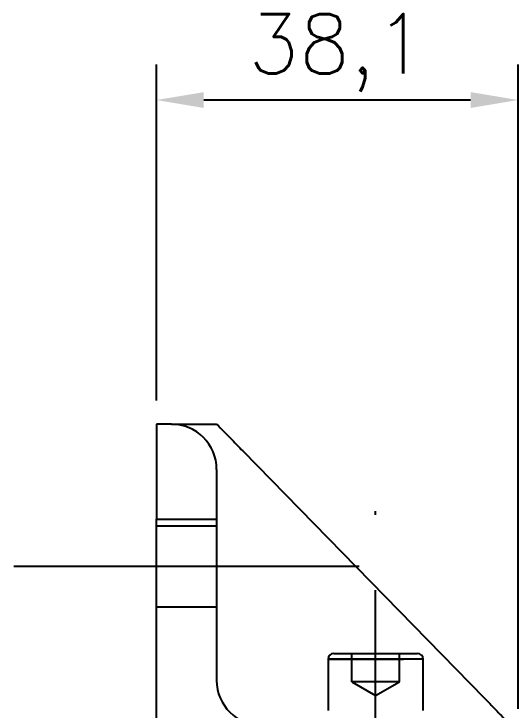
# Model space of a CAD drawing. Header units: metres. Extents: x 0 to 2102, y 0 to 1485.
# Drawn here: x 602.4 to 655.5, y 1129 to 1202.4 of the extents above; entities that cross this region are included whole.
import ezdxf

# ---------------------------------------------------------------- set-up
doc = ezdxf.new("R2010")
doc.units = ezdxf.units.M
doc.header["$LTSCALE"] = 2.5
doc.linetypes.add('CENTER2', pattern=[28.575, 19.05, -3.175, 3.175, -3.175])
doc.linetypes.add('HIDDEN2', pattern=[4.7625, 3.175, -1.5875])
for name, color, linetype in [('SC1', 7, 'CENTER2'), ('SDM', 7, 'Continuous'), ('SL4', 4, 'Continuous'), ('ST1', 7, 'HIDDEN2')]:
    doc.layers.add(name, color=color, linetype=linetype)
doc.styles.add('ROMANS', font='ROMANS.SHX')
doc.dimstyles.new('2.5___1-2.5', dxfattribs={"dimscale": 2.5, "dimtxt": 2.5, "dimasz": 2, "dimexe": 1.5, "dimexo": 1, "dimgap": 0.5, "dimtad": 1, "dimzin": 12, "dimtxsty": 'ROMANS', "dimcen": 0, "dimclrd": 256, "dimclre": 256, "dimclrt": 3, "dimazin": 3, "dimtfac": 1, "dimtmove": 0, "dimatfit": 0, "dimfxl": 1, "dimlwd": -1, "dimlwe": -1, "dimarcsym": 0})

# ---------------------------------------------------------------- blocks, each defined once
blk = doc.blocks.new('*D14')
at = {"layer": 'Defpoints', "color": 0, "transparency": 16777216}
for p in [(617.395, 1193.292), (617.395, 1159.144), (655.495, 1126.644)]:
    blk.add_point(p, dxfattribs=at)
at = {"layer": 'SDM', "transparency": 16777216}
for p, q in [((617.395, 1161.644), (617.395, 1197.042)), ((655.495, 1129.144), (655.495, 1197.042)), ((650.495, 1193.292), (622.395, 1193.292))]:
    blk.add_line(p, q, dxfattribs=at)
for points in [[(622.395, 1194.125), (622.395, 1192.459), (617.395, 1193.292)], [(650.495, 1194.125), (650.495, 1192.459), (655.495, 1193.292)]]:
    blk.add_solid(points, dxfattribs=at)
at = {"layer": 'SDM', "color": 3, "transparency": 16777216, "insert": (636.445, 1198.262), "char_height": 6.25, "attachment_point": 5, "style": 'ROMANS'}
blk.add_mtext('38,1', dxfattribs=at)

msp = doc.modelspace()

# ---------------------------------------------------------------- linework, layer by layer
at = {"layer": 'SC1'}
for p, q in [((640.495, 1094.044), (640.495, 1149.994)), ((638.745, 1144.144), (602.395, 1144.144))]:
    msp.add_line(p, q, dxfattribs=at)
at = {"layer": 'SL4'}
for p, q in [((617.395, 1159.144), (617.395, 1149.144)), ((618.988, 1159.144), (617.395, 1159.144)), ((626.499, 1156.325), (651.92, 1130.304)), ((623.745, 1154.387), (623.745, 1149.144)), ((617.395, 992.444), (617.395, 1149.144)), ((617.395, 1149.144), (623.745, 1149.144)), ((623.745, 1149.144), (623.745, 1132.157)), ((636.095, 1134.994), (644.895, 1134.994)), ((635.495, 1134.394), (635.495, 1128.994)), ((645.495, 1134.394), (635.495, 1134.394)), ((645.495, 1128.994), (645.495, 1134.394))]:
    msp.add_line(p, q, dxfattribs=at)
for centre, radius, start, end in [((618.988, 1154.387), 4.757, 0, 90), ((636.095, 1134.394), 0.6, 90, 180), ((644.895, 1134.394), 0.6, 0, 90), ((628.508, 1132.157), 4.763, 180, 270)]:
    msp.add_arc(centre, radius, start, end, dxfattribs=at)
for points, knots in [([(618.988, 1159.144), (619.43, 1159.144), (619.861, 1159.144), (620.495, 1159.144), (620.705, 1159.144), (621.116, 1159.144), (621.316, 1159.144), (621.906, 1159.144), (622.286, 1159.144), (623.027, 1159.144), (623.389, 1159.144), (623.745, 1159.144)], [0, 0, 0, 0, 0.25, 0.25, 0.375, 0.375, 0.5, 0.5, 0.75, 0.75, 1, 1, 1, 1]), ([(623.745, 1159.144), (624.227, 1158.651), (624.7, 1158.167), (625.627, 1157.219), (626.069, 1156.766), (626.499, 1156.325)], [0, 0, 0, 0, 0.5, 0.5, 1, 1, 1, 1]), ([(651.92, 1130.304), (652.192, 1130.025), (652.469, 1129.742), (653.035, 1129.162), (653.325, 1128.866), (653.925, 1128.251), (654.237, 1127.933), (654.861, 1127.294), (655.176, 1126.971), (655.495, 1126.644)], [0, 0, 0, 0, 0.25, 0.25, 0.5, 0.5, 0.75, 0.75, 1, 1, 1, 1])]:
    msp.add_open_spline(points, degree=3, knots=knots, dxfattribs=at)
at = {"layer": 'ST1'}
for p, q in [((623.745, 1148.394), (617.395, 1148.394)), ((617.395, 1139.894), (623.745, 1139.894)), ((637.985, 1131.994), (637.985, 1134.994)), ((640.495, 1131.994), (640.495, 1134.994)), ((643.005, 1131.994), (643.005, 1134.994)), ((635.495, 1134.394), (645.495, 1134.394)), ((639.24, 1131.994), (637.985, 1131.994)), ((637.985, 1131.994), (640.495, 1130.545)), ((640.495, 1131.994), (639.24, 1131.994)), ((641.75, 1131.994), (640.495, 1131.994)), ((640.495, 1130.545), (643.005, 1131.994)), ((643.005, 1131.994), (641.75, 1131.994))]:
    msp.add_line(p, q, dxfattribs=at)

# ---------------------------------------------------------------- dimensions: what is measured, and where the dimension line sits
at = {"layer": 'SDM'}
dim = msp.add_linear_dim(base=(617.395, 1193.292), p1=(655.495, 1126.644), p2=(617.395, 1159.144), dimstyle='2.5___1-2.5', dxfattribs=at)
dim.commit()
dim.dimension.update_dxf_attribs({"geometry": '*D14', "text_midpoint": (636.445, 1198.262)})

doc.saveas('drawing.dxf')
